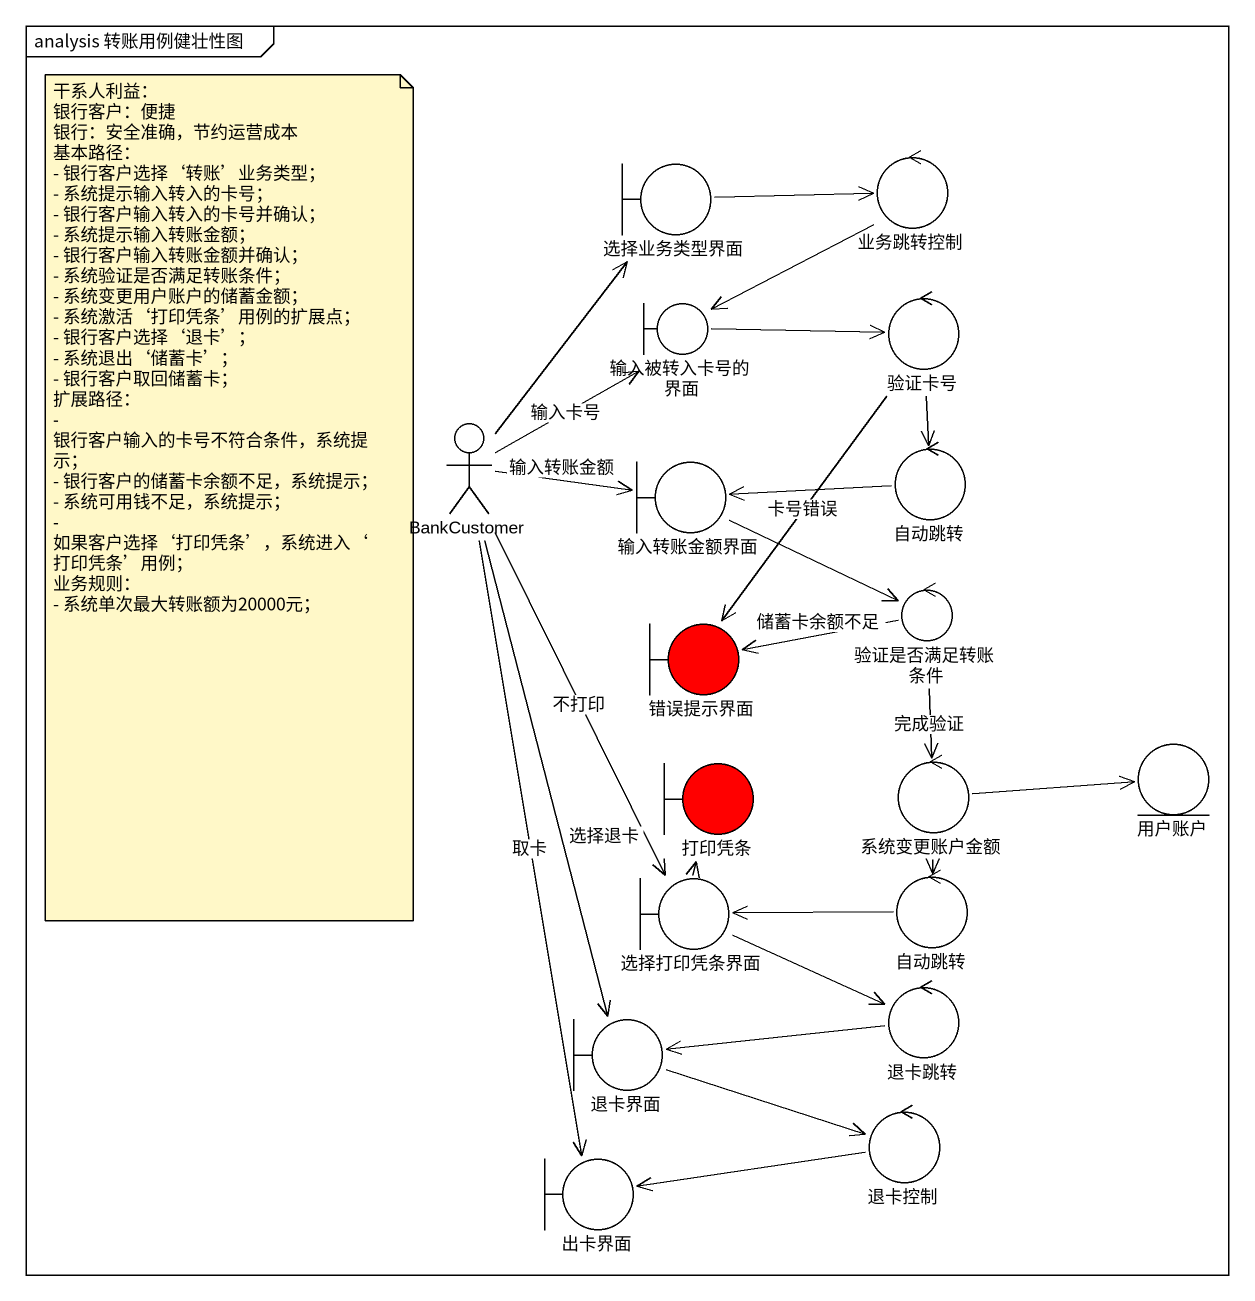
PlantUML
@startuml
mainframe analysis 转账用例健壮性图
boundary 选择业务类型界面
control 业务跳转控制
boundary 输入被转入卡号的界面
control 验证卡号
actor BankCustomer
boundary 输入转账金额界面
control 自动跳转
boundary 错误提示界面 #FF0000
control 验证是否满足转账条件
boundary 打印凭条 #FF0000
control 系统变更账户金额
entity 用户账户
boundary 选择打印凭条界面
control "自动跳转" as 自动跳转_2
boundary 退卡界面
control 退卡跳转
boundary 出卡界面
control 退卡控制
选择业务类型界面 -right-> 业务跳转控制
业务跳转控制 --> 输入被转入卡号的界面
输入被转入卡号的界面 -right-> 验证卡号
验证卡号 --> 自动跳转
验证卡号 --> 错误提示界面 : 卡号错误
BankCustomer -up-> 选择业务类型界面
BankCustomer -up-> 输入被转入卡号的界面 : 输入卡号
BankCustomer -right-> 输入转账金额界面 : 输入转账金额
BankCustomer --> 选择打印凭条界面 : 不打印
BankCustomer --> 退卡界面 : 选择退卡
BankCustomer --> 出卡界面 : 取卡
输入转账金额界面 -right-> 验证是否满足转账条件
自动跳转 -left-> 输入转账金额界面
验证是否满足转账条件 -left-> 错误提示界面 : 储蓄卡余额不足
验证是否满足转账条件 --> 系统变更账户金额 : 完成验证
系统变更账户金额 -right-> 用户账户
系统变更账户金额 --> 自动跳转_2
选择打印凭条界面 -up-> 打印凭条
选择打印凭条界面 -right-> 退卡跳转
自动跳转_2 -left-> 选择打印凭条界面
退卡界面 -right-> 退卡控制
退卡跳转 -left-> 退卡界面
退卡控制 -left-> 出卡界面
note as N1
  干系人利益：
  银行客户：便捷
  银行：安全准确，节约运营成本
  基本路径：
  - 银行客户选择‘转账’业务类型；
  - 系统提示输入转入的卡号；
  - 银行客户输入转入的卡号并确认；
  - 系统提示输入转账金额；
  - 银行客户输入转账金额并确认；
  - 系统验证是否满足转账条件；
  - 系统变更用户账户的储蓄金额；
  - 系统激活‘打印凭条’用例的扩展点；
  - 银行客户选择‘退卡’；
  - 系统退出‘储蓄卡’；
  - 银行客户取回储蓄卡；
  扩展路径：
  - 银行客户输入的卡号不符合条件，系统提示；
  - 银行客户的储蓄卡余额不足，系统提示；
  - 系统可用钱不足，系统提示；
  - 如果客户选择‘打印凭条’，系统进入‘打印凭条’用例；
  业务规则：
  - 系统单次最大转账额为20000元；
end note
@enduml
